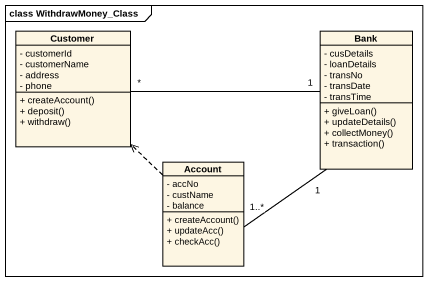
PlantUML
@startuml
mainframe class WithdrawMoney_Class
hide circle
hide empty members
skinparam classAttributeIconSize 0
class Customer {
  - customerId
  - customerName
  - address
  - phone
  + createAccount()
  + deposit()
  + withdraw()
}
class Bank {
  - cusDetails
  - loanDetails
  - transNo
  - transDate
  - transTime
  + giveLoan()
  + updateDetails()
  + collectMoney()
  + transaction()
}
class Account {
  - accNo
  - custName
  - balance
  + createAccount()
  + updateAcc()
  + checkAcc()
}
Customer "*" -right- "1" Bank
Bank "1" -- "1..*" Account
Account .up.> Customer
@enduml
